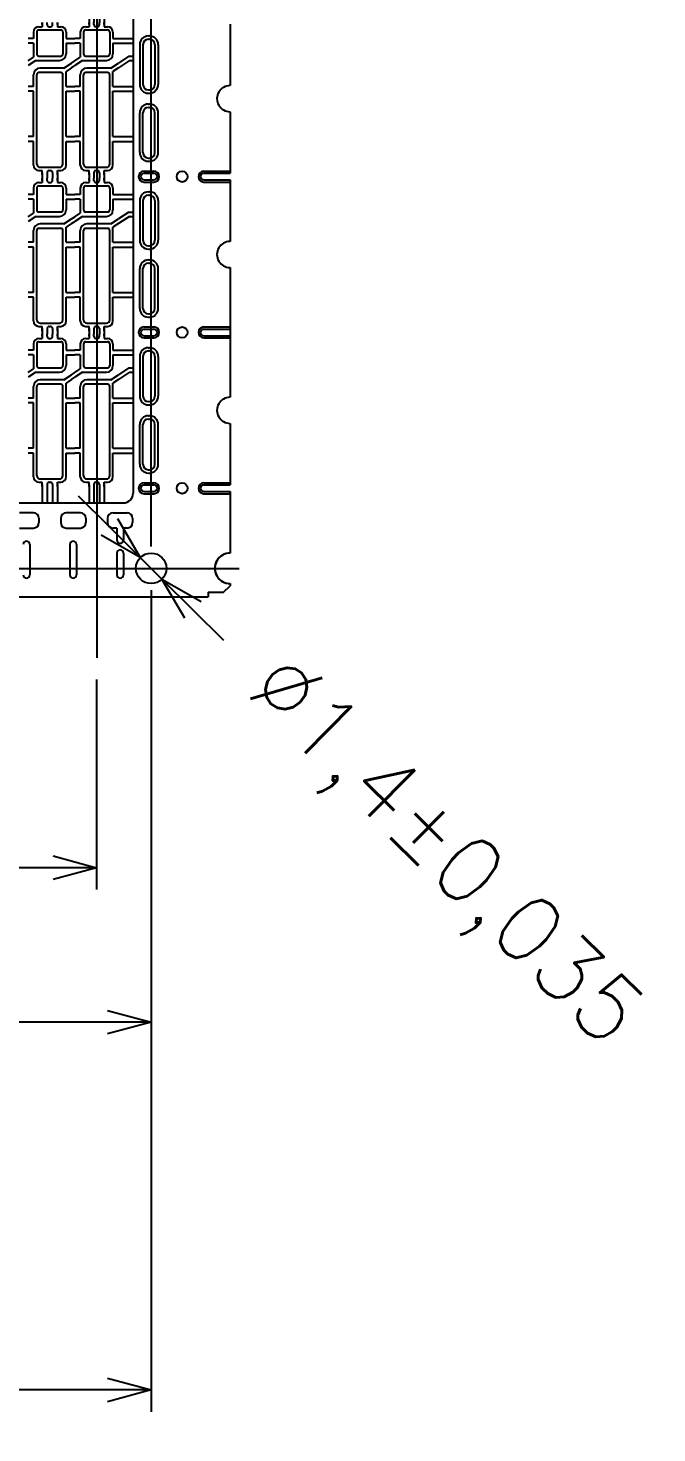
# Model space of a CAD drawing. Header units: millimetres. Extents: x -949 to -637, y 1078 to 1304.
# Drawn here: x -665.8 to -636.9, y 1168.8 to 1233.2 of the extents above; entities that cross this region are included whole.
import ezdxf

# ---------------------------------------------------------------- set-up
doc = ezdxf.new("R2010")
doc.units = ezdxf.units.MM
doc.header["$PDMODE"] = 3
doc.header["$PDSIZE"] = -1
doc.linetypes.add('CENTER', pattern=[10.16, 6.35, -1.27, 1.27, -1.27])
doc.linetypes.add('HIDDEN', pattern=[1.905, 1.27, -0.635])
doc.layers.get('DEFPOINTS').update_dxf_attribs({"color": 10})
for name, color, linetype in [('1', 3, 'Continuous'), ('3', 3, 'Continuous'), ('b etching', 1, 'Continuous'), ('CEN', 8, 'CENTER'), ('DIM', 7, 'Continuous'), ('HID', 1, 'HIDDEN')]:
    doc.layers.add(name, color=color, linetype=linetype)
doc.styles.add('SIMPLEX', font='simplex')
doc.styles.get("Standard").update_dxf_attribs({"font": 'txt.shx', "bigfont": 'chineset.shx'})
doc.dimstyles.new('ISO-25', dxfattribs={"dimtxt": 2.5, "dimasz": 2.5, "dimexe": 1.25, "dimexo": 0.625, "dimtad": 1, "dimtxsty": 'Standard', "dimcen": 2.5, "dimadec": 0, "dimazin": 0, "dimtfac": 1, "dimtmove": 0, "dimatfit": 3, "dimfxl": 1, "dimarcsym": 0})

# ---------------------------------------------------------------- blocks, each defined once
blk = doc.blocks.new('_OPEN30')
at = {"color": 0, "linetype": 'ByBlock'}
for p, q in [((-1, 0.268), (0, 0)), ((0, 0), (-1, -0.268)), ((0, 0), (-1, 0))]:
    blk.add_line(p, q, dxfattribs=at)
blk = doc.blocks.new('*D27')
at = {"layer": 'DEFPOINTS', "color": 0, "transparency": 16777216}
for p in [(-714.624, 1208.444), (-660.174, 1208.444), (-660.174, 1187.624)]:
    blk.add_point(p, dxfattribs=at)
at = {"layer": 'DIM', "color": 0, "lineweight": -2, "transparency": 16777216}
for p, q in [((-714.624, 1207.444), (-714.624, 1186.624)), ((-660.174, 1207.444), (-660.174, 1186.624)), ((-712.624, 1187.624), (-694.899, 1187.624)), ((-662.174, 1187.624), (-679.899, 1187.624))]:
    blk.add_line(p, q, dxfattribs=at)
at = {"layer": 'DIM', "color": 0, "lineweight": -2, "transparency": 16777216, "xscale": 2, "yscale": 2, "zscale": 2, "rotation": 180}
blk.add_blockref('_OPEN30', (-714.624, 1187.624), dxfattribs=at)
at = {"layer": 'DIM', "color": 0, "lineweight": -2, "transparency": 16777216, "xscale": 2, "yscale": 2, "zscale": 2}
blk.add_blockref('_OPEN30', (-660.174, 1187.624), dxfattribs=at)
at = {"layer": 'DIM', "color": 0, "transparency": 16777216, "insert": (-687.399, 1187.624), "char_height": 3, "attachment_point": 5, "style": 'SIMPLEX'}
blk.add_mtext('54,45', dxfattribs=at)
blk = doc.blocks.new('*D29')
at = {"layer": 'DEFPOINTS', "color": 0, "transparency": 16777216}
for p in [(-712.124, 1204.344), (-662.674, 1204.344), (-662.674, 1194.711)]:
    blk.add_point(p, dxfattribs=at)
at = {"layer": 'DIM', "color": 0, "lineweight": -2, "transparency": 16777216}
for p, q in [((-712.124, 1203.344), (-712.124, 1193.711)), ((-662.674, 1203.344), (-662.674, 1193.711)), ((-710.124, 1194.711), (-694.899, 1194.711)), ((-664.674, 1194.711), (-679.899, 1194.711))]:
    blk.add_line(p, q, dxfattribs=at)
at = {"layer": 'DIM', "color": 0, "lineweight": -2, "transparency": 16777216, "xscale": 2, "yscale": 2, "zscale": 2, "rotation": 180}
blk.add_blockref('_OPEN30', (-712.124, 1194.711), dxfattribs=at)
at = {"layer": 'DIM', "color": 0, "lineweight": -2, "transparency": 16777216, "xscale": 2, "yscale": 2, "zscale": 2}
blk.add_blockref('_OPEN30', (-662.674, 1194.711), dxfattribs=at)
at = {"layer": 'DIM', "color": 0, "transparency": 16777216, "insert": (-687.399, 1194.711), "char_height": 3, "attachment_point": 5, "style": 'SIMPLEX'}
blk.add_mtext('49,45', dxfattribs=at)
blk = doc.blocks.new('*D38')
at = {"layer": 'DEFPOINTS', "color": 0, "transparency": 16777216}
for p in [(-660.174, 1292.825), (-718.249, 1270.144), (-660.174, 1208.444)]:
    blk.add_point(p, dxfattribs=at)
at = {"layer": 'DIM', "color": 0, "lineweight": -2, "transparency": 16777216}
for p, q in [((-718.249, 1271.144), (-718.249, 1293.825)), ((-660.174, 1209.444), (-660.174, 1293.825)), ((-716.249, 1292.825), (-698.14, 1292.825)), ((-662.174, 1292.825), (-680.283, 1292.825))]:
    blk.add_line(p, q, dxfattribs=at)
at = {"layer": 'DIM', "color": 0, "lineweight": -2, "transparency": 16777216, "xscale": 2, "yscale": 2, "zscale": 2, "rotation": 180}
blk.add_blockref('_OPEN30', (-718.249, 1292.825), dxfattribs=at)
at = {"layer": 'DIM', "color": 0, "lineweight": -2, "transparency": 16777216, "xscale": 2, "yscale": 2, "zscale": 2}
blk.add_blockref('_OPEN30', (-660.174, 1292.825), dxfattribs=at)
at = {"layer": 'DIM', "color": 0, "transparency": 16777216, "insert": (-689.211, 1292.825), "char_height": 3, "attachment_point": 5, "style": 'SIMPLEX'}
blk.add_mtext('58,075', dxfattribs=at)
blk = doc.blocks.new('*D40')
at = {"layer": 'DEFPOINTS', "color": 0, "transparency": 16777216}
for p in [(-899.724, 1208.444), (-660.174, 1208.444), (-899.724, 1170.747)]:
    blk.add_point(p, dxfattribs=at)
at = {"layer": 'DIM', "color": 0, "lineweight": -2, "transparency": 16777216}
for p, q in [((-899.724, 1207.444), (-899.724, 1169.747)), ((-660.174, 1207.444), (-660.174, 1169.747)), ((-897.724, 1170.747), (-788.877, 1170.747)), ((-662.174, 1170.747), (-771.02, 1170.747))]:
    blk.add_line(p, q, dxfattribs=at)
at = {"layer": 'DIM', "color": 0, "lineweight": -2, "transparency": 16777216, "xscale": 2, "yscale": 2, "zscale": 2, "rotation": 180}
blk.add_blockref('_OPEN30', (-899.724, 1170.747), dxfattribs=at)
at = {"layer": 'DIM', "color": 0, "lineweight": -2, "transparency": 16777216, "xscale": 2, "yscale": 2, "zscale": 2}
blk.add_blockref('_OPEN30', (-660.174, 1170.747), dxfattribs=at)
at = {"layer": 'DIM', "color": 0, "transparency": 16777216, "insert": (-779.949, 1170.747), "char_height": 3, "attachment_point": 5, "style": 'SIMPLEX'}
blk.add_mtext('239,55', dxfattribs=at)
blk = doc.blocks.new('*D47')
at = {"layer": 'DEFPOINTS', "color": 0, "transparency": 16777216}
for p in [(-660.671, 1208.937), (-659.676, 1207.951)]:
    blk.add_point(p, dxfattribs=at)
at = {"layer": 'DIM', "color": 0, "lineweight": -2, "transparency": 16777216}
for p, q in [((-662.092, 1210.344), (-663.513, 1211.752)), ((-660.671, 1208.937), (-659.676, 1207.951)), ((-656.835, 1205.136), (-658.256, 1206.544))]:
    blk.add_line(p, q, dxfattribs=at)
at = {"layer": 'DIM', "color": 0, "lineweight": -2, "transparency": 16777216, "xscale": 2, "yscale": 2, "zscale": 2}
for p, rotation in [((-660.671, 1208.937), 315.2677615486787), ((-659.676, 1207.951), 135.2677615486787)]:
    blk.add_blockref('_OPEN30', p, dxfattribs=dict(at, rotation=rotation))
at = {"layer": 'DIM', "color": 0, "transparency": 16777216, "insert": (-646.889, 1195.283), "char_height": 3, "attachment_point": 5, "rotation": 315.26776, "style": 'SIMPLEX'}
blk.add_mtext('∅1,4±0,035', dxfattribs=at)
blk = doc.blocks.new('e2')
at = {"layer": 'b etching', "linetype": 'ByBlock'}
for p, q in [((-947.208, 906.231), (-946.208, 906.231)), ((-947.308, 906.131), (-947.308, 905.131)), ((-946.108, 906.131), (-946.108, 905.131)), ((-947.208, 905.031), (-946.208, 905.031)), ((-947.308, 900.081), (-947.308, 904.181)), ((-946.208, 904.281), (-947.208, 904.281)), ((-946.108, 900.081), (-946.108, 904.181)), ((-947.158, 899.931), (-946.258, 899.931))]:
    blk.add_line(p, q, dxfattribs=at)
for centre, radius, start, end in [((-947.208, 906.131), 0.1, 90, 180), ((-946.208, 906.131), 0.1, 360, 90), ((-947.208, 905.131), 0.1, 180, 270), ((-946.208, 905.131), 0.1, 270, 360), ((-947.208, 904.181), 0.1, 90, 180), ((-946.208, 904.181), 0.1, 0, 90), ((-947.158, 900.081), 0.15, 180, 270), ((-946.258, 900.081), 0.15, 270, 0)]:
    blk.add_arc(centre, radius, start, end, dxfattribs=at)
blk = doc.blocks.new('e1')
at = {"layer": '1', "linetype": 'ByBlock'}
for p, q in [((-947.208, 906.381), (-947.058, 906.381)), ((-946.833, 906.481), (-946.833, 906.581)), ((-946.733, 906.381), (-946.683, 906.381)), ((-946.583, 906.481), (-946.583, 906.581)), ((-947.708, 904.814), (-947.458, 904.981)), ((-947.358, 904.831), (-947.708, 904.597)), ((-946.058, 904.481), (-945.708, 904.714)), ((-945.708, 904.497), (-945.958, 904.331)), ((-947.208, 899.781), (-947.058, 899.781)), ((-946.733, 899.781), (-946.683, 899.781)), ((-946.833, 899.681), (-946.833, 899.581)), ((-946.583, 899.681), (-946.583, 899.581))]:
    blk.add_line(p, q, dxfattribs=at)
at = {"layer": '1'}
for p, q in [((-947.058, 906.581), (-947.058, 906.481)), ((-947.058, 906.481), (-947.058, 906.581)), ((-947.058, 906.581), (-947.058, 906.381)), ((-946.358, 906.581), (-946.358, 906.481)), ((-946.358, 906.481), (-946.358, 906.581)), ((-946.358, 906.581), (-946.358, 906.381)), ((-946.358, 906.381), (-946.208, 906.381)), ((-947.458, 905.841), (-947.708, 905.841)), ((-947.458, 905.621), (-947.708, 905.621)), ((-947.458, 906.131), (-947.458, 905.841)), ((-947.458, 905.621), (-947.458, 904.981)), ((-945.958, 906.131), (-945.958, 905.841)), ((-945.958, 905.841), (-945.708, 905.841)), ((-945.958, 905.621), (-945.958, 905.131)), ((-945.958, 905.621), (-945.708, 905.621)), ((-947.358, 904.831), (-946.258, 904.831)), ((-946.058, 904.481), (-947.158, 904.481)), ((-945.958, 903.641), (-945.958, 904.331)), ((-947.458, 903.641), (-947.708, 903.641)), ((-947.458, 903.641), (-947.458, 904.181)), ((-945.958, 903.641), (-945.708, 903.641)), ((-947.458, 903.421), (-947.708, 903.421)), ((-947.458, 901.341), (-947.458, 903.421)), ((-945.958, 901.341), (-945.958, 903.421)), ((-945.958, 903.421), (-945.708, 903.421)), ((-947.458, 901.341), (-947.708, 901.341)), ((-947.458, 901.121), (-947.708, 901.121)), ((-947.458, 900.031), (-947.458, 901.121)), ((-945.958, 901.341), (-945.708, 901.341)), ((-945.958, 900.031), (-945.958, 901.121)), ((-945.958, 901.121), (-945.708, 901.121)), ((-947.058, 899.581), (-947.058, 899.781)), ((-946.358, 899.781), (-946.208, 899.781)), ((-946.358, 899.581), (-946.358, 899.781)), ((-947.058, 899.581), (-947.058, 899.681)), ((-947.058, 899.681), (-947.058, 899.581)), ((-946.358, 899.581), (-946.358, 899.681)), ((-946.358, 899.681), (-946.358, 899.581))]:
    blk.add_line(p, q, dxfattribs=at)
for centre, radius, start, end in [((-947.208, 906.131), 0.25, 90, 180), ((-946.208, 906.131), 0.25, 0, 90), ((-946.258, 905.131), 0.3, 270, 0), ((-947.158, 904.181), 0.3, 90, 180), ((-947.208, 900.031), 0.25, 180, 270), ((-946.208, 900.031), 0.25, 270, 0)]:
    blk.add_arc(centre, radius, start, end, dxfattribs=at)
at = {"layer": '1', "linetype": 'ByBlock'}
for centre, start, end in [((-946.733, 906.481), 180, 270), ((-946.683, 906.481), 270, 0), ((-946.733, 899.681), 90, 180), ((-946.683, 899.681), 0, 90)]:
    blk.add_arc(centre, 0.1, start, end, dxfattribs=at)
blk = doc.blocks.new('TOP')
at = {"layer": '1', "linetype": 'ByBlock'}
for p, q in [((-895.149, 911.326), (-894.999, 911.326)), ((-895.149, 911.106), (-894.999, 911.106)), ((-895.149, 910.2), (-894.999, 910.3)), ((-895.149, 909.983), (-894.999, 910.083)), ((-895.149, 909.126), (-894.999, 909.126)), ((-895.149, 908.906), (-894.999, 908.906)), ((-895.149, 906.826), (-894.999, 906.826)), ((-895.149, 906.606), (-894.999, 906.606)), ((-896.499, 905.066), (-896.499, 904.916)), ((-896.274, 905.066), (-896.274, 904.916)), ((-896.024, 905.066), (-896.024, 904.916)), ((-895.799, 905.066), (-895.799, 904.916))]:
    blk.add_line(p, q, dxfattribs=at)
blk = doc.blocks.new('111')
at = {"layer": '1', "linetype": 'ByBlock'}
for p, q in [((-415.593, 929.351), (-415.593, 930.101)), ((-415.368, 929.351), (-415.368, 930.101)), ((-415.368, 930.101), (-415.118, 930.101)), ((-415.118, 929.351), (-415.118, 930.101)), ((-414.893, 930.101), (-413.443, 930.101)), ((-414.893, 929.351), (-414.893, 930.101))]:
    blk.add_line(p, q, dxfattribs=at)
blk = doc.blocks.new('222')
at = {"layer": '1', "linetype": 'ByBlock'}
for p, q in [((-364.793, 928.391), (-364.118, 928.391)), ((-364.118, 928.391), (-364.118, 927.801)), ((-364.318, 927.801), (-364.793, 927.485)), ((-364.293, 927.601), (-364.793, 927.268)), ((-364.318, 927.801), (-364.118, 927.801)), ((-364.293, 927.601), (-364.118, 927.601)), ((-364.118, 927.601), (-364.118, 926.411)), ((-364.793, 926.411), (-364.118, 926.411)), ((-364.793, 926.191), (-364.118, 926.191)), ((-364.118, 926.191), (-364.118, 924.111)), ((-364.793, 924.111), (-364.118, 924.111)), ((-364.793, 923.891), (-364.118, 923.891)), ((-364.118, 923.891), (-364.118, 921.461)), ((-366.143, 922.351), (-366.143, 922.201)), ((-365.918, 922.351), (-365.918, 922.201)), ((-365.668, 922.351), (-365.668, 922.201)), ((-365.443, 922.351), (-365.443, 922.201)), ((-364.793, 921.461), (-364.118, 921.461))]:
    blk.add_line(p, q, dxfattribs=at)

msp = doc.modelspace()

# ---------------------------------------------------------------- linework, layer by layer
at = {"layer": '1', "linetype": 'ByBlock'}
for p, q in [((-656.5486804, 1233.41894821), (-656.5486804, 1230.59394821)), ((-656.5486804, 1229.39394821), (-656.5486804, 1226.56894821)), ((-656.5486804, 1226.26894821), (-656.5486804, 1223.44394821)), ((-656.5486804, 1222.24394821), (-656.5486804, 1216.29394821)), ((-661.6736804, 1218.23394821), (-660.9986804, 1218.23394821)), ((-660.9986804, 1218.23394821), (-660.9986804, 1217.64394821)), ((-661.1986804, 1217.64394821), (-661.6736804, 1217.32728155)), ((-661.1986804, 1217.64394821), (-660.9986804, 1217.64394821)), ((-661.1736804, 1217.44394821), (-661.6736804, 1217.11061488)), ((-661.1736804, 1217.44394821), (-660.9986804, 1217.44394821)), ((-660.9986804, 1217.44394821), (-660.9986804, 1216.25394821)), ((-661.6736804, 1216.25394821), (-660.9986804, 1216.25394821)), ((-661.6736804, 1216.03394821), (-660.9986804, 1216.03394821)), ((-660.9986804, 1216.03394821), (-660.9986804, 1213.95394821)), ((-656.5486804, 1215.09394821), (-656.5486804, 1212.26894821)), ((-661.6736804, 1213.95394821), (-660.9986804, 1213.95394821)), ((-661.6736804, 1213.73394821), (-660.9986804, 1213.73394821)), ((-660.9986804, 1213.73394821), (-660.9986804, 1211.89394821)), ((-663.0236804, 1212.19394821), (-663.0236804, 1212.04394821)), ((-662.7986804, 1212.19394821), (-662.7986804, 1212.04394821)), ((-662.5486804, 1212.19394821), (-662.5486804, 1212.04394821)), ((-662.3236804, 1212.19394821), (-662.3236804, 1212.04394821)), ((-656.5486804, 1211.96894821), (-656.5486804, 1209.14394821)), ((-662.3236804, 1211.44394821), (-661.4486804, 1211.44394821)), ((-665.5736804, 1210.99394821), (-666.2236804, 1210.99394821)), ((-665.3236804, 1210.74394821), (-665.3236804, 1210.54394821)), ((-664.3236804, 1210.74394821), (-664.3236804, 1210.54394821)), ((-663.4236804, 1210.99394821), (-664.0736804, 1210.99394821)), ((-663.1736804, 1210.74394821), (-663.1736804, 1210.54394821)), ((-662.1736804, 1210.74394821), (-662.1736804, 1210.54394821)), ((-661.9236804, 1210.99394821), (-661.2736804, 1210.99394821)), ((-661.0236804, 1210.74394821), (-661.0236804, 1210.54394821)), ((-656.8486804, 1207.34394821), (-656.5486804, 1207.64394821)), ((-656.5486804, 1207.74394821), (-656.5486804, 1207.64394821)), ((-687.3986804, 1207.14394821), (-657.5486804, 1207.14394821)), ((-662.0486804, 1207.14394821), (-657.5486804, 1207.14394821))]:
    msp.add_line(p, q, dxfattribs=at)
at = {"layer": '1'}
for p, q in [((-660.5486804, 1232.46894821), (-660.5486804, 1230.64394821)), ((-660.2986804, 1232.71894821), (-660.2486804, 1232.71894821)), ((-659.9986804, 1232.46894821), (-659.9986804, 1230.64394821)), ((-660.2986804, 1230.39394821), (-660.2486804, 1230.39394821)), ((-660.5486804, 1227.51894821), (-660.5486804, 1229.34394821)), ((-660.2986804, 1229.59394821), (-660.2486804, 1229.59394821)), ((-659.9986804, 1227.51894821), (-659.9986804, 1229.34394821)), ((-660.2986804, 1227.26894821), (-660.2486804, 1227.26894821)), ((-660.4986804, 1226.56894821), (-660.0486804, 1226.56894821)), ((-660.4986804, 1226.56894821), (-660.0486804, 1226.56894821)), ((-657.7486804, 1226.56894821), (-656.5486804, 1226.56894821)), ((-660.4986804, 1226.26894821), (-660.0486804, 1226.26894821)), ((-660.4986804, 1226.26894821), (-660.0486804, 1226.26894821)), ((-657.7486804, 1226.26894821), (-656.5486804, 1226.26894821)), ((-660.5486804, 1225.31894821), (-660.5486804, 1223.49394821)), ((-660.2986804, 1225.56894821), (-660.2486804, 1225.56894821)), ((-659.9986804, 1225.31894821), (-659.9986804, 1223.49394821)), ((-660.2986804, 1223.24394821), (-660.2486804, 1223.24394821)), ((-660.5486804, 1220.36894821), (-660.5486804, 1222.19394821)), ((-660.2986804, 1222.44394821), (-660.2486804, 1222.44394821)), ((-659.9986804, 1220.36894821), (-659.9986804, 1222.19394821)), ((-660.2986804, 1220.11894821), (-660.2486804, 1220.11894821)), ((-660.4986804, 1219.41894821), (-660.0486804, 1219.41894821)), ((-660.4986804, 1219.41894821), (-660.0486804, 1219.41894821)), ((-660.4986804, 1219.11894821), (-660.0486804, 1219.11894821)), ((-660.4986804, 1219.11894821), (-660.0486804, 1219.11894821)), ((-657.7486804, 1219.41894821), (-656.5486804, 1219.41894821)), ((-657.7486804, 1219.11894821), (-656.5486804, 1219.11894821)), ((-660.2986804, 1218.41894821), (-660.2486804, 1218.41894821)), ((-660.5486804, 1218.16894821), (-660.5486804, 1216.34394821)), ((-659.9986804, 1218.16894821), (-659.9986804, 1216.34394821)), ((-660.2986804, 1216.09394821), (-660.2486804, 1216.09394821)), ((-660.5486804, 1213.21894821), (-660.5486804, 1215.04394821)), ((-660.2986804, 1215.29394821), (-660.2486804, 1215.29394821)), ((-659.9986804, 1213.21894821), (-659.9986804, 1215.04394821)), ((-660.2986804, 1212.96894821), (-660.2486804, 1212.96894821)), ((-660.4986804, 1212.26894821), (-660.0486804, 1212.26894821)), ((-660.4986804, 1212.26894821), (-660.0486804, 1212.26894821)), ((-660.4986804, 1211.96894821), (-660.0486804, 1211.96894821)), ((-660.4986804, 1211.96894821), (-660.0486804, 1211.96894821)), ((-657.7486804, 1212.26894821), (-656.5486804, 1212.26894821)), ((-657.7486804, 1211.96894821), (-656.5486804, 1211.96894821)), ((-666.2236804, 1210.29394821), (-665.5736804, 1210.29394821)), ((-664.0736804, 1210.29394821), (-663.4236804, 1210.29394821)), ((-661.7486804, 1210.29394821), (-661.9236804, 1210.29394821)), ((-661.7486804, 1210.29394821), (-661.7486804, 1209.74394821)), ((-661.2736804, 1210.29394821), (-661.4486804, 1210.29394821)), ((-661.4486804, 1210.29394821), (-661.4486804, 1209.74394821)), ((-665.7486804, 1209.54394821), (-665.7486804, 1208.14394821)), ((-663.8986804, 1209.54394821), (-663.8986804, 1208.14394821)), ((-663.5986804, 1209.54394821), (-663.5986804, 1208.14394821)), ((-661.7486804, 1209.14394821), (-661.7486804, 1208.14394821)), ((-661.4486804, 1209.14394821), (-661.4486804, 1208.14394821)), ((-657.5486804, 1207.34394821), (-656.8486804, 1207.34394821)), ((-657.5486804, 1207.34394821), (-657.5486804, 1207.14394821)), ((-657.5486804, 1207.34394821), (-656.8486804, 1207.34394821)), ((-657.5486804, 1207.34394821), (-657.5486804, 1207.14394821))]:
    msp.add_line(p, q, dxfattribs=at)
for centre, radius in [((-658.7486804, 1226.41894821), 0.25), ((-658.7486804, 1226.41894821), 0.25), ((-658.7486804, 1219.26894821), 0.25), ((-658.7486804, 1219.26894821), 0.25), ((-658.7486804, 1212.11894821), 0.25), ((-658.7486804, 1212.11894821), 0.25), ((-660.1736804, 1208.44394821), 0.7)]:
    msp.add_circle(centre, radius, dxfattribs=at)
for centre, radius, start, end in [((-660.2986804, 1232.46894821), 0.25, 90, 180), ((-660.2486804, 1232.46894821), 0.25, 0, 90), ((-660.2986804, 1230.64394821), 0.25, 180, 270), ((-660.2486804, 1230.64394821), 0.25, 270, 0), ((-656.5486804, 1229.99394821), 0.6, 90, 270.0000000001), ((-660.2986804, 1229.34394821), 0.25, 90, 180), ((-660.2486804, 1229.34394821), 0.25, 360, 90), ((-660.2986804, 1227.51894821), 0.25, 180, 270), ((-660.2486804, 1227.51894821), 0.25, 270, 360), ((-660.4986804, 1226.41894821), 0.15, 90, 270), ((-660.4986804, 1226.41894821), 0.15, 90, 270), ((-660.0486804, 1226.41894821), 0.15, 270, 90), ((-660.0486804, 1226.41894821), 0.15, 270, 90), ((-657.7486804, 1226.41894821), 0.15, 90, 270), ((-657.7486804, 1226.41894821), 0.15, 90, 270), ((-660.2986804, 1225.31894821), 0.25, 90, 180), ((-660.2486804, 1225.31894821), 0.25, 0, 90), ((-660.2986804, 1223.49394821), 0.25, 180, 270), ((-660.2486804, 1223.49394821), 0.25, 270, 0), ((-656.5486804, 1222.84394821), 0.6, 89.9999999999, 270.0000000001), ((-660.2986804, 1222.19394821), 0.25, 90, 180), ((-660.2486804, 1222.19394821), 0.25, 360, 90), ((-660.2986804, 1220.36894821), 0.25, 180, 270), ((-660.2486804, 1220.36894821), 0.25, 270, 360), ((-660.4986804, 1219.26894821), 0.15, 90, 270), ((-660.4986804, 1219.26894821), 0.15, 90, 270), ((-660.0486804, 1219.26894821), 0.15, 270, 90), ((-660.0486804, 1219.26894821), 0.15, 270, 90), ((-657.7486804, 1219.26894821), 0.15, 90, 270), ((-657.7486804, 1219.26894821), 0.15, 90, 270), ((-660.2986804, 1218.16894821), 0.25, 90, 180), ((-660.2486804, 1218.16894821), 0.25, 0, 90), ((-660.2986804, 1216.34394821), 0.25, 180, 270), ((-660.2486804, 1216.34394821), 0.25, 270, 0), ((-656.5486804, 1215.69394821), 0.6, 89.9999999999, 270.0000000001), ((-660.2986804, 1215.04394821), 0.25, 90, 180), ((-660.2486804, 1215.04394821), 0.25, 360, 90), ((-660.2986804, 1213.21894821), 0.25, 180, 270), ((-660.2486804, 1213.21894821), 0.25, 270, 360), ((-660.4986804, 1212.11894821), 0.15, 90, 270), ((-660.4986804, 1212.11894821), 0.15, 90, 270), ((-660.0486804, 1212.11894821), 0.15, 270, 90), ((-660.0486804, 1212.11894821), 0.15, 270, 90), ((-657.7486804, 1212.11894821), 0.15, 90, 270), ((-657.7486804, 1212.11894821), 0.15, 90, 270), ((-665.8986804, 1209.54394821), 0.15, 0, 180), ((-663.7486804, 1209.54394821), 0.15, 0, 180), ((-661.5986804, 1209.74394821), 0.15, 180, 0), ((-661.5986804, 1209.14394821), 0.15, 0, 180), ((-656.5486804, 1208.44394821), 0.7, 89.9999999999, 270.0000000001), ((-656.5486804, 1208.44394821), 0.7, 90.0000000016, 270), ((-665.8986804, 1208.14394821), 0.15, 180, 0), ((-663.7486804, 1208.14394821), 0.15, 180, 0), ((-661.5986804, 1208.14394821), 0.15, 180, 0)]:
    msp.add_arc(centre, radius, start, end, dxfattribs=at)
at = {"layer": '1', "linetype": 'ByBlock'}
for centre, radius, start, end in [((-661.4486804, 1211.89394821), 0.45, 270, 0), ((-665.5736804, 1210.74394821), 0.25, 360, 90), ((-665.5736804, 1210.54394821), 0.25, 270, 360), ((-664.0736804, 1210.74394821), 0.25, 90, 180), ((-664.0736804, 1210.54394821), 0.25, 180, 270), ((-663.4236804, 1210.74394821), 0.25, 360, 90), ((-663.4236804, 1210.54394821), 0.25, 270, 360), ((-661.9236804, 1210.74394821), 0.25, 90, 180), ((-661.9236804, 1210.54394821), 0.25, 180, 270), ((-661.2736804, 1210.74394821), 0.25, 0, 90), ((-661.2736804, 1210.54394821), 0.25, 270, 0)]:
    msp.add_arc(centre, radius, start, end, dxfattribs=at)
at = {"layer": '3', "linetype": 'ByBlock'}
for p, q in [((-663.0236804, 1212.19394821), (-663.0236804, 1211.44394821)), ((-662.7986804, 1212.19394821), (-662.7986804, 1211.44394821)), ((-662.5486804, 1212.19394821), (-662.5486804, 1211.44394821)), ((-662.3236804, 1212.19394821), (-662.3236804, 1211.44394821)), ((-662.7986804, 1211.44394821), (-662.5486804, 1211.44394821))]:
    msp.add_line(p, q, dxfattribs=at)
at = {"layer": 'CEN', "linetype": 'ByBlock'}
for p, q in [((-662.6736804, 1270.54394821), (-662.6736804, 1204.34394821)), ((-904.7736804, 1208.44394821), (-656.1236804, 1208.44394821))]:
    msp.add_line(p, q, dxfattribs=at)
at = {"layer": 'HID', "linetype": 'ByBlock'}
for p, q in [((-660.9986804, 1262.39394821), (-660.9986804, 1211.89394821)), ((-660.6986804, 1232.46894821), (-660.6986804, 1230.64394821)), ((-660.2986804, 1232.86894821), (-660.2486804, 1232.86894821)), ((-659.8486804, 1232.46894821), (-659.8486804, 1230.64394821)), ((-660.2986804, 1230.24394821), (-660.2486804, 1230.24394821)), ((-660.6986804, 1227.51894821), (-660.6986804, 1229.34394821)), ((-660.2986804, 1229.74394821), (-660.2486804, 1229.74394821)), ((-659.8486804, 1227.51894821), (-659.8486804, 1229.34394821)), ((-660.4986804, 1226.66894821), (-660.0486804, 1226.66894821)), ((-660.2986804, 1227.11894821), (-660.2486804, 1227.11894821)), ((-657.7486804, 1226.66894821), (-656.5486804, 1226.66894821)), ((-660.4986804, 1226.16894821), (-660.0486804, 1226.16894821)), ((-657.7486804, 1226.16894821), (-656.5486804, 1226.16894821)), ((-660.6986804, 1225.31894821), (-660.6986804, 1223.49394821)), ((-660.2986804, 1225.71894821), (-660.2486804, 1225.71894821)), ((-659.8486804, 1225.31894821), (-659.8486804, 1223.49394821)), ((-660.2986804, 1223.09394821), (-660.2486804, 1223.09394821)), ((-660.6986804, 1220.36894821), (-660.6986804, 1222.19394821)), ((-660.2986804, 1222.59394821), (-660.2486804, 1222.59394821)), ((-659.8486804, 1220.36894821), (-659.8486804, 1222.19394821)), ((-660.4986804, 1219.51894821), (-660.0486804, 1219.51894821)), ((-660.2986804, 1219.96894821), (-660.2486804, 1219.96894821)), ((-657.7486804, 1219.51894821), (-656.5486804, 1219.51894821)), ((-660.4986804, 1219.01894821), (-660.0486804, 1219.01894821)), ((-657.7486804, 1219.01894821), (-656.5486804, 1219.01894821)), ((-660.2986804, 1218.56894821), (-660.2486804, 1218.56894821)), ((-660.6986804, 1218.16894821), (-660.6986804, 1216.34394821)), ((-659.8486804, 1218.16894821), (-659.8486804, 1216.34394821)), ((-660.2986804, 1215.94394821), (-660.2486804, 1215.94394821)), ((-660.6986804, 1213.21894821), (-660.6986804, 1215.04394821)), ((-660.2986804, 1215.44394821), (-660.2486804, 1215.44394821)), ((-659.8486804, 1213.21894821), (-659.8486804, 1215.04394821)), ((-660.4986804, 1212.36894821), (-660.0486804, 1212.36894821)), ((-660.2986804, 1212.81894821), (-660.2486804, 1212.81894821)), ((-657.7486804, 1212.36894821), (-656.5486804, 1212.36894821)), ((-660.4986804, 1211.86894821), (-660.0486804, 1211.86894821)), ((-657.7486804, 1211.86894821), (-656.5486804, 1211.86894821)), ((-713.3486804, 1211.44394821), (-661.4486804, 1211.44394821))]:
    msp.add_line(p, q, dxfattribs=at)
for centre, radius, start, end in [((-660.2986804, 1232.46894821), 0.4, 90, 180), ((-660.2486804, 1232.46894821), 0.4, 0, 90), ((-660.2986804, 1230.64394821), 0.4, 180, 270), ((-660.2486804, 1230.64394821), 0.4, 270, 0), ((-660.2986804, 1229.34394821), 0.4, 90, 180), ((-660.2486804, 1229.34394821), 0.4, 360, 90), ((-660.2986804, 1227.51894821), 0.4, 180, 270), ((-660.2486804, 1227.51894821), 0.4, 270, 360), ((-660.4986804, 1226.41894821), 0.25, 90, 270), ((-660.0486804, 1226.41894821), 0.25, 270, 90), ((-657.7486804, 1226.41894821), 0.25, 90, 270), ((-660.2986804, 1225.31894821), 0.4, 90, 180), ((-660.2486804, 1225.31894821), 0.4, 0, 90), ((-660.2986804, 1223.49394821), 0.4, 180, 270), ((-660.2486804, 1223.49394821), 0.4, 270, 0), ((-660.2986804, 1222.19394821), 0.4, 90, 180), ((-660.2486804, 1222.19394821), 0.4, 360, 90), ((-660.2986804, 1220.36894821), 0.4, 180, 270), ((-660.2486804, 1220.36894821), 0.4, 270, 360), ((-660.4986804, 1219.26894821), 0.25, 90, 270), ((-660.0486804, 1219.26894821), 0.25, 270, 90), ((-657.7486804, 1219.26894821), 0.25, 90, 270), ((-660.2986804, 1218.16894821), 0.4, 90, 180), ((-660.2486804, 1218.16894821), 0.4, 0, 90), ((-660.2986804, 1216.34394821), 0.4, 180, 270), ((-660.2486804, 1216.34394821), 0.4, 270, 0), ((-660.2986804, 1215.04394821), 0.4, 90, 180), ((-660.2486804, 1215.04394821), 0.4, 360, 90), ((-660.2986804, 1213.21894821), 0.4, 180, 270), ((-660.2486804, 1213.21894821), 0.4, 270, 360), ((-660.4986804, 1212.11894821), 0.25, 90, 270), ((-660.0486804, 1212.11894821), 0.25, 270, 90), ((-657.7486804, 1212.11894821), 0.25, 90, 270), ((-661.4486804, 1211.89394821), 0.45, 270, 0)]:
    msp.add_arc(centre, radius, start, end, dxfattribs=at)

# ---------------------------------------------------------------- block references
at = {"linetype": 'ByBlock'}
for name, p in [('222', (-296.88056474, 311.29258644)), ('e1', (281.88386592, 326.91326061)), ('e2', (281.88386592, 326.91326061)), ('e1', (284.03386592, 326.91326061)), ('e2', (284.03386592, 326.91326061)), ('TOP', (231.325, 321.42754633)), ('222', (-296.88056474, 304.14258644)), ('e1', (281.88386592, 319.76326061)), ('e2', (281.88386592, 319.76326061)), ('e1', (284.03386592, 319.76326061)), ('e2', (284.03386592, 319.76326061)), ('TOP', (231.325, 314.27754633)), ('222', (-296.88056474, 296.99258644)), ('e1', (281.88386592, 312.61326061)), ('e2', (281.88386592, 312.61326061)), ('e1', (284.03386592, 312.61326061)), ('e2', (284.03386592, 312.61326061)), ('TOP', (231.325, 307.12754633))]:
    msp.add_blockref(name, p, dxfattribs=at)
at = {"linetype": 'ByBlock', "xscale": -1, "rotation": 180}
for p in [(-251.73056474, 2141.54530999), (-249.58056474, 2141.54530999)]:
    msp.add_blockref('111', p, dxfattribs=at)

# ---------------------------------------------------------------- dimensions: what is measured, and where the dimension line sits
at = {"layer": 'DIM'}
for base, p1, p2, picture, middle in [((-660.1736803994, 1292.8245192535), (-718.2486803994, 1270.1439482137), (-660.1736803994, 1208.4439482137), '*D38', (-689.2111803994, 1292.8245192535)), ((-899.7236803994, 1170.7466517382), (-660.1736803994, 1208.4439482137), (-899.7236803994, 1208.4439482137), '*D40', (-779.9486803994, 1170.7466517382)), ((-660.1736803994, 1187.6235939516), (-714.6236803994, 1208.4439482137), (-660.1736803994, 1208.4439482137), '*D27', (-687.3986803994, 1187.6235939516)), ((-662.6736803994, 1194.7112516671), (-712.1236803994, 1204.3439482137), (-662.6736803994, 1204.3439482137), '*D29', (-687.3986803994, 1194.7112516671))]:
    dim = msp.add_linear_dim(base=base, p1=p1, p2=p2, dimstyle='ISO-25', override={"dimtxt": 3, "dimasz": 2, "dimexe": 1, "dimexo": 1, "dimgap": 1.5, "dimtad": 0, "dimdec": 8, "dimtxsty": 'SIMPLEX', "dimblk1": 'OPEN30', "dimblk2": 'OPEN30', "dimsah": 1, "dimtp": 0.05, "dimtm": 0.05, "dimtfac": 0.5, "dimtdec": 8}, dxfattribs=at)
    dim.commit()
    dim.dimension.update_dxf_attribs({"geometry": picture, "text_midpoint": middle})
dim = msp.add_diameter_dim_2p(p1=(-660.67096291, 1208.93660439), p2=(-659.67639789, 1207.95129204), dimstyle='ISO-25', override={"dimtxt": 3, "dimasz": 2, "dimexe": 1, "dimexo": 1, "dimgap": 1.5, "dimtad": 0, "dimdec": 8, "dimtxsty": 'SIMPLEX', "dimblk1": 'OPEN30', "dimblk2": 'OPEN30', "dimsah": 1, "dimtol": 1, "dimtp": 0.035, "dimtm": 0.035, "dimtfac": 1, "dimtdec": 8}, dxfattribs=at)
dim.commit()
dim.dimension.update_dxf_attribs({"geometry": '*D47', "text_midpoint": (-646.88913337, 1195.28299041)})

doc.saveas('drawing.dxf')
